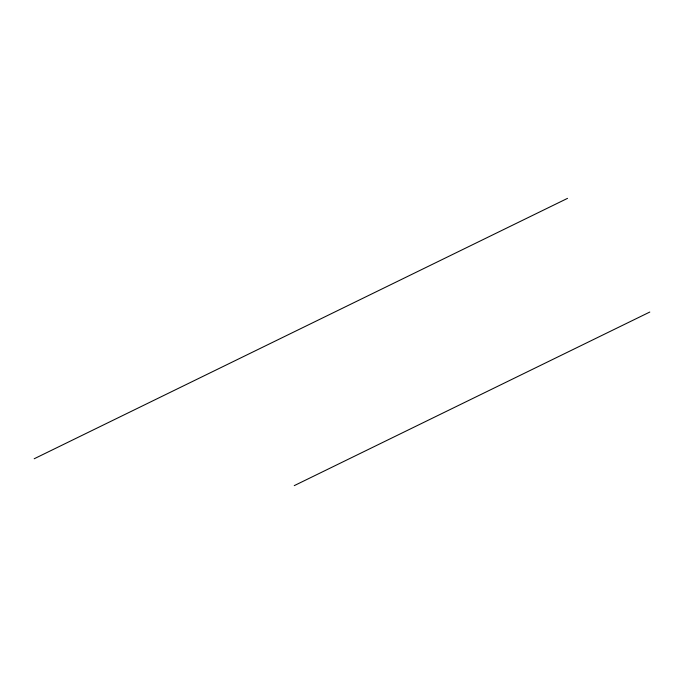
<?xml version="1.0" encoding="UTF-8"?>
<svg xmlns="http://www.w3.org/2000/svg" width="684" height="684" viewBox="0 0 684 684"><rect width="100%" height="100%" fill="white"/><g stroke="black" fill="none" stroke-linecap="round" stroke-linejoin="round"><path stroke-width="1.03" d="M34.2 458.759L567.523 198.36M294.248 485.64L649.8 312.041"/></g></svg>
